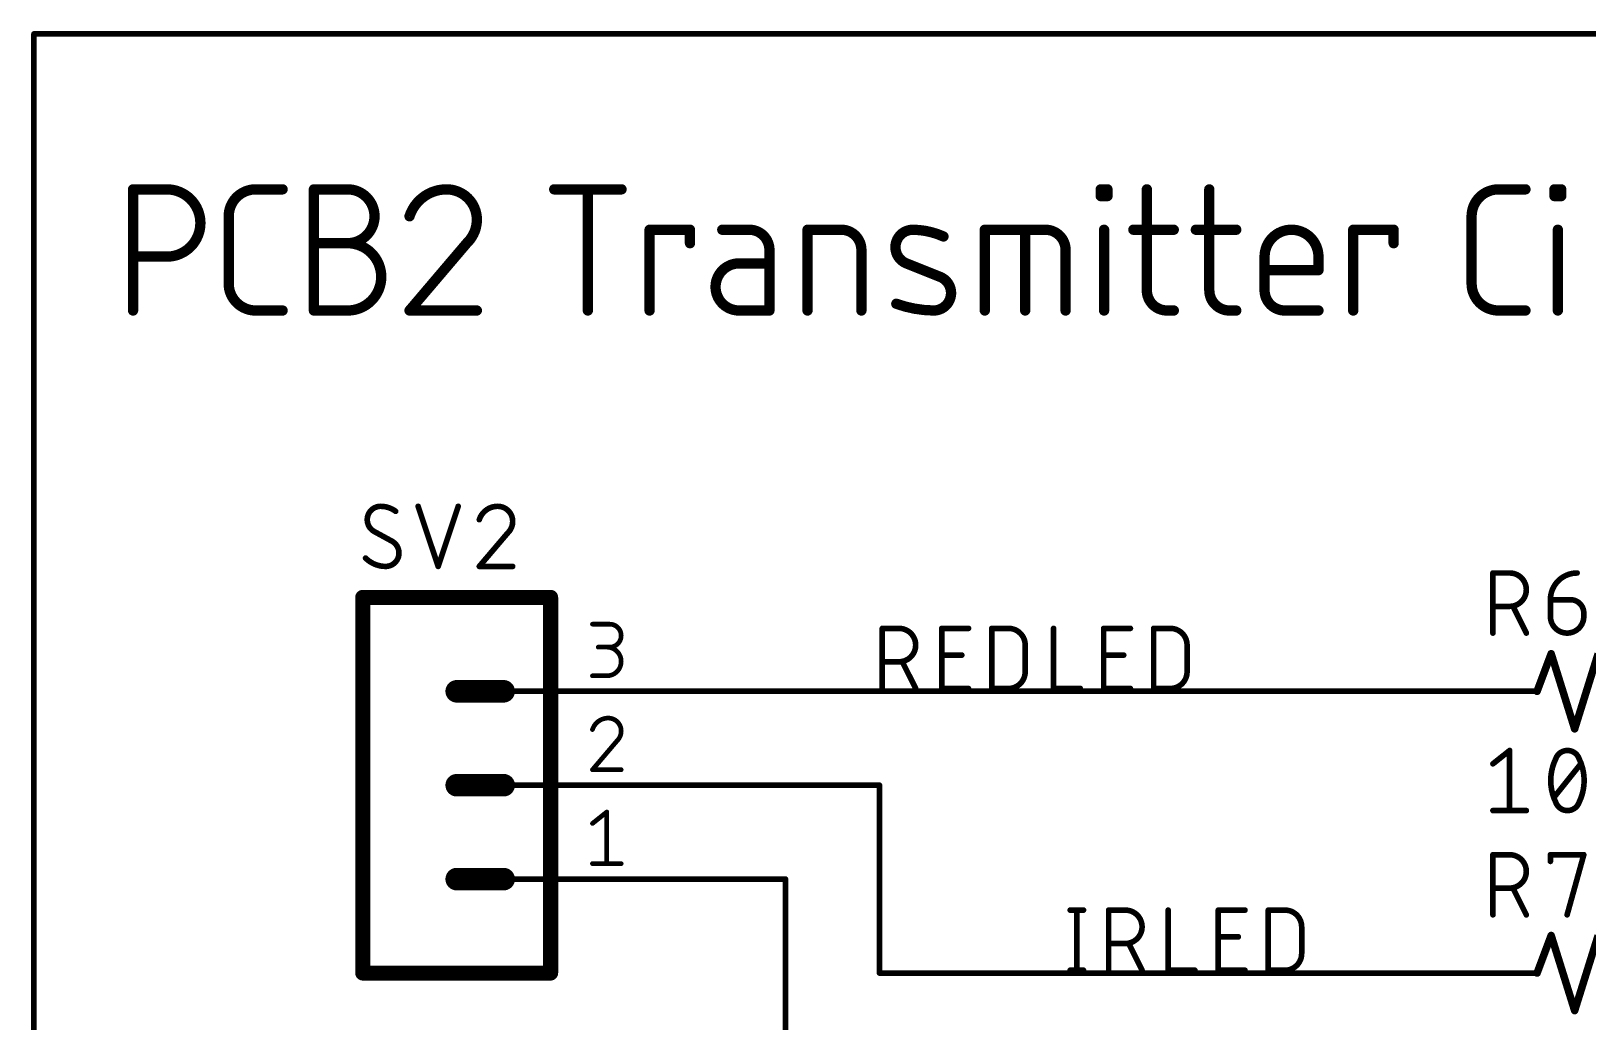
# Model space of a CAD drawing. Extents: x 0 to 150, y 0 to 89.
# Drawn here: x -0.08 to 42.01, y 62.18 to 88.98 of the extents above; entities that cross this region are included whole.
import ezdxf

# ---------------------------------------------------------------- set-up
doc = ezdxf.new("R2010")
doc.units = 0
for name, color, linetype in [('91', 122, 'CONTINUOUS'), ('94', 12, 'CONTINUOUS'), ('95', 251, 'CONTINUOUS'), ('96', 251, 'CONTINUOUS'), ('97', 251, 'CONTINUOUS')]:
    doc.layers.add(name, color=color, linetype=linetype)

msp = doc.modelspace()

# ---------------------------------------------------------------- linework, layer by layer
at = {"layer": '91', "const_width": 0.1524}
for points in [[(38.1, 71.12), (17.78, 71.12)], [(17.78, 68.58), (22.86, 68.58)], [(22.86, 68.58), (22.86, 63.5)], [(17.78, 66.04), (20.32, 66.04)], [(20.32, 66.04), (20.32, 58.42)], [(38.1, 63.5), (22.86, 63.5)]]:
    msp.add_lwpolyline(points, dxfattribs=at)
at = {"layer": '91', "const_width": 0.0762}
for points in [[(17.78, 71.1581, 1), (17.78, 71.0819)], [(38.1, 71.0819, 1), (38.1, 71.1581)], [(17.78, 68.6181, 1), (17.78, 68.5419)], [(22.8981, 68.58, 1), (22.8219, 68.58)], [(22.86, 68.5419, 1), (22.86, 68.6181)], [(17.78, 66.0781, 1), (17.78, 66.0019)], [(20.3581, 66.04, 1), (20.2819, 66.04)], [(20.32, 66.0019, 1), (20.32, 66.0781)], [(22.86, 63.5381, 1), (22.86, 63.4619)], [(38.1, 63.4619, 1), (38.1, 63.5381)], [(22.8219, 63.5, 1), (22.8981, 63.5)]]:
    msp.add_lwpolyline(points, format="xyb", dxfattribs=at)
at = {"layer": '94'}
for points, const_width in [([(8.89, 73.66), (8.89, 63.5)], 0.4064), ([(8.89, 73.66), (13.97, 73.66)], 0.4064), ([(13.97, 63.5), (13.97, 73.66)], 0.4064), ([(40.64, 71.12), (41.021, 72.136)], 0.2032), ([(41.021, 72.136), (41.656, 70.104)], 0.2032), ([(41.656, 70.104), (42.291, 72.136)], 0.2032), ([(11.43, 71.12), (12.7, 71.12)], 0.6096), ([(17.78, 71.12), (12.7, 71.12)], 0.1524), ([(38.1, 71.12), (40.64, 71.12)], 0.1524), ([(11.43, 68.58), (12.7, 68.58)], 0.6096), ([(17.78, 68.58), (12.7, 68.58)], 0.1524), ([(11.43, 66.04), (12.7, 66.04)], 0.6096), ([(17.78, 66.04), (12.7, 66.04)], 0.1524), ([(40.64, 63.5), (41.021, 64.516)], 0.2032), ([(41.021, 64.516), (41.656, 62.484)], 0.2032), ([(41.656, 62.484), (42.291, 64.516)], 0.2032), ([(13.97, 63.5), (8.89, 63.5)], 0.4064), ([(38.1, 63.5), (40.64, 63.5)], 0.1524)]:
    msp.add_lwpolyline(points, dxfattribs=dict(at, const_width=const_width))
for points, const_width in [([(8.9916, 73.66, 1), (8.7884, 73.66)], 0.2032), ([(8.89, 73.7616, 1), (8.89, 73.5584)], 0.2032), ([(14.0716, 73.66, 1), (13.8684, 73.66)], 0.2032), ([(13.97, 73.5584, 1), (13.97, 73.7616)], 0.2032), ([(41.0695, 72.1512, 1), (40.9725, 72.1208)], 0.1016), ([(41.0686, 72.1182, 1), (40.9734, 72.1538)], 0.1016), ([(11.43, 71.2724, 1), (11.43, 70.9676)], 0.3048), ([(12.7, 70.9676, 1), (12.7, 71.2724)], 0.3048), ([(12.7, 71.1581, 1), (12.7, 71.0819)], 0.0762), ([(17.78, 71.0819, 1), (17.78, 71.1581)], 0.0762), ([(38.1, 71.1581, 1), (38.1, 71.0819)], 0.0762), ([(40.5924, 71.1378, 1), (40.6876, 71.1022)], 0.1016), ([(40.64, 71.0819, 1), (40.64, 71.1581)], 0.0762), ([(41.6075, 70.1192, 1), (41.7045, 70.0888)], 0.1016), ([(41.6075, 70.0888, 1), (41.7045, 70.1192)], 0.1016), ([(11.43, 68.7324, 1), (11.43, 68.4276)], 0.3048), ([(12.7, 68.4276, 1), (12.7, 68.7324)], 0.3048), ([(12.7, 68.6181, 1), (12.7, 68.5419)], 0.0762), ([(17.78, 68.5419, 1), (17.78, 68.6181)], 0.0762), ([(11.43, 66.1924, 1), (11.43, 65.8876)], 0.3048), ([(12.7, 65.8876, 1), (12.7, 66.1924)], 0.3048), ([(12.7, 66.0781, 1), (12.7, 66.0019)], 0.0762), ([(17.78, 66.0019, 1), (17.78, 66.0781)], 0.0762), ([(41.0695, 64.5312, 1), (40.9725, 64.5008)], 0.1016), ([(41.0686, 64.4982, 1), (40.9734, 64.5338)], 0.1016), ([(8.89, 63.6016, 1), (8.89, 63.3984)], 0.2032), ([(8.7884, 63.5, 1), (8.9916, 63.5)], 0.2032), ([(13.8684, 63.5, 1), (14.0716, 63.5)], 0.2032), ([(13.97, 63.3984, 1), (13.97, 63.6016)], 0.2032), ([(38.1, 63.5381, 1), (38.1, 63.4619)], 0.0762), ([(40.5924, 63.5178, 1), (40.6876, 63.4822)], 0.1016), ([(40.64, 63.4619, 1), (40.64, 63.5381)], 0.0762), ([(41.6075, 62.4992, 1), (41.7045, 62.4688)], 0.1016), ([(41.6075, 62.4688, 1), (41.7045, 62.4992)], 0.1016)]:
    msp.add_lwpolyline(points, format="xyb", dxfattribs=dict(at, const_width=const_width))
at = {"layer": '95'}
for points, const_width in [([(9.3726, 76.1238, 0.4142), (9.0114, 75.7626)], 0.1524), ([(9.779, 75.9883, 0.1623), (9.3726, 76.1238)], 0.1524), ([(9.3726, 76.1619, 1), (9.3726, 76.0857)], 0.0762), ([(9.3726, 76.0857, 1), (9.3726, 76.1619)], 0.0762), ([(10.4231, 76.1358, 1), (10.3508, 76.1118)], 0.0762), ([(11.5068, 76.1118, 1), (11.4345, 76.1358)], 0.0762), ([(12.5371, 76.1238, 0.3252), (12.0403, 75.7626)], 0.1524), ([(12.9435, 75.7174, 0.4142), (12.5371, 76.1238)], 0.1524), ([(12.5371, 76.1619, 1), (12.5371, 76.0857)], 0.0762), ([(12.5371, 76.0857, 1), (12.5371, 76.1619)], 0.0762), ([(9.0114, 75.7626, 0.2656), (9.192, 75.4465)], 0.1524), ([(9.0495, 75.7626, 1), (8.9733, 75.7626)], 0.0762), ([(8.9733, 75.7626, 1), (9.0495, 75.7626)], 0.0762), ([(9.7561, 75.9579, 1), (9.8019, 76.0188)], 0.0762), ([(12.0041, 75.7743, 1), (12.0766, 75.7508)], 0.0762), ([(12.808, 75.4013, 0.2053), (12.9435, 75.7174)], 0.1524), ([(12.9816, 75.7174, 1), (12.9054, 75.7174)], 0.0762), ([(9.2102, 75.4799, 1), (9.1737, 75.413)], 0.0762), ([(9.1726, 75.4136, 1), (9.2113, 75.4793)], 0.0762), ([(12.7817, 75.4289, 1), (12.8343, 75.3737)], 0.0762), ([(12.837, 75.3766, 1), (12.779, 75.426)], 0.0762), ([(12.9054, 75.7174, 1), (12.9816, 75.7174)], 0.0762), ([(9.5081, 74.4982, 0.4142), (9.8693, 74.8594)], 0.1524), ([(9.708, 75.2084, 1), (9.6693, 75.1427)], 0.0762), ([(9.8693, 74.8594, 0.2656), (9.6887, 75.1755)], 0.1524), ([(9.6704, 75.1421, 1), (9.7069, 75.209)], 0.0762), ([(9.9074, 74.8594, 1), (9.8312, 74.8594)], 0.0762), ([(8.9662, 74.724, 0.2), (9.5081, 74.4982)], 0.1524), ([(8.9933, 74.7508, 1), (8.9391, 74.6971)], 0.0762), ([(9.5081, 74.5363, 1), (9.5081, 74.4601)], 0.0762), ([(9.5081, 74.4601, 1), (9.5081, 74.5363)], 0.0762), ([(9.8312, 74.8594, 1), (9.9074, 74.8594)], 0.0762), ([(10.8926, 74.5102, 1), (10.9649, 74.4862)], 0.0762), ([(10.8926, 74.4862, 1), (10.9649, 74.5102)], 0.0762), ([(12.0403, 74.5363, 1), (12.0403, 74.4601)], 0.0762), ([(12.0113, 74.5229, 1), (12.0694, 74.4735)], 0.0762), ([(12.9435, 74.4601, 1), (12.9435, 74.5363)], 0.0762), ([(39.4843, 74.3204, 1), (39.4081, 74.3204)], 0.0762), ([(39.4462, 74.3585, 1), (39.4462, 74.2823)], 0.0762), ([(39.8978, 73.4173, 1), (39.8978, 74.3204)], 0.1524), ([(39.8978, 74.3585, 1), (39.8978, 74.2823)], 0.0762), ([(39.8978, 74.2823, 1), (39.8978, 74.3585)], 0.0762), ([(41.7227, 74.3204, 0.4142), (41.0002, 73.5979)], 0.1524), ([(41.7227, 74.2823, 1), (41.7227, 74.3585)], 0.0762), ([(41.0002, 73.636, 1), (41.0002, 73.5598)], 0.0762), ([(41.0383, 73.5979, 1), (40.9621, 73.5979)], 0.0762), ([(41.9033, 73.2367, 0.4142), (41.542, 73.5979)], 0.1524), ([(41.542, 73.636, 1), (41.542, 73.5598)], 0.0762), ([(41.542, 73.5598, 1), (41.542, 73.636)], 0.0762), ([(39.4462, 73.4554, 1), (39.4462, 73.3792)], 0.0762), ([(39.8978, 73.4554, 1), (39.8978, 73.3792)], 0.0762), ([(39.8978, 73.3792, 1), (39.8978, 73.4554)], 0.0762), ([(40.0221, 73.4343, 1), (39.954, 73.4002)], 0.0762), ([(40.9621, 73.5979, 1), (41.0383, 73.5979)], 0.0762), ([(41.9414, 73.2367, 1), (41.8652, 73.2367)], 0.0762), ([(41.8652, 73.2367, 1), (41.9414, 73.2367)], 0.0762), ([(15.1003, 72.9679, 1), (15.1003, 72.9044)], 0.0635), ([(15.566, 72.9679, 1), (15.566, 72.9044)], 0.0635), ([(15.566, 72.3152, 1), (15.566, 72.9361)], 0.127), ([(15.566, 72.9044, 1), (15.566, 72.9679)], 0.0635), ([(22.9743, 72.8218, 1), (22.8981, 72.8218)], 0.0762), ([(22.9362, 72.8599, 1), (22.9362, 72.7837)], 0.0762), ([(23.3878, 71.9187, 1), (23.3878, 72.8218)], 0.1524), ([(23.3878, 72.8599, 1), (23.3878, 72.7837)], 0.0762), ([(23.3878, 72.7837, 1), (23.3878, 72.8599)], 0.0762), ([(24.5834, 72.8218, 1), (24.5072, 72.8218)], 0.0762), ([(24.5453, 72.8599, 1), (24.5453, 72.7837)], 0.0762), ([(25.2677, 72.7837, 1), (25.2677, 72.8599)], 0.0762), ([(25.9351, 72.8218, 1), (25.8589, 72.8218)], 0.0762), ([(25.897, 72.8599, 1), (25.897, 72.7837)], 0.0762), ([(26.8001, 72.3702, 0.4142), (26.3485, 72.8218)], 0.1524), ([(26.3485, 72.8599, 1), (26.3485, 72.7837)], 0.0762), ([(26.3485, 72.7837, 1), (26.3485, 72.8599)], 0.0762), ([(27.6054, 72.8218, 1), (27.5292, 72.8218)], 0.0762), ([(28.9601, 72.8218, 1), (28.8839, 72.8218)], 0.0762), ([(28.922, 72.8599, 1), (28.922, 72.7837)], 0.0762), ([(29.6445, 72.7837, 1), (29.6445, 72.8599)], 0.0762), ([(30.3118, 72.8218, 1), (30.2356, 72.8218)], 0.0762), ([(30.2737, 72.8599, 1), (30.2737, 72.7837)], 0.0762), ([(31.1768, 72.3702, 0.4142), (30.7253, 72.8218)], 0.1524), ([(30.7253, 72.8599, 1), (30.7253, 72.7837)], 0.0762), ([(30.7253, 72.7837, 1), (30.7253, 72.8599)], 0.0762), ([(41.0002, 73.1464, 1), (41.9033, 73.1464)], 0.1524), ([(41.0383, 73.1464, 1), (40.9621, 73.1464)], 0.0762), ([(40.9621, 73.1464, 1), (41.0383, 73.1464)], 0.0762), ([(41.9414, 73.1464, 1), (41.8652, 73.1464)], 0.0762), ([(41.8652, 73.1464, 1), (41.9414, 73.1464)], 0.0762), ([(26.8382, 72.3702, 1), (26.762, 72.3702)], 0.0762), ([(26.762, 72.3702, 1), (26.8382, 72.3702)], 0.0762), ([(31.2149, 72.3702, 1), (31.1387, 72.3702)], 0.0762), ([(31.1387, 72.3702, 1), (31.2149, 72.3702)], 0.0762), ([(39.4081, 72.6948, 1), (39.4843, 72.6948)], 0.0762), ([(40.3152, 72.6778, 1), (40.3834, 72.7118)], 0.0762), ([(15.2555, 72.347, 1), (15.2555, 72.2835)], 0.0635), ([(15.4884, 71.5391, 1), (15.4884, 72.3152)], 0.127), ([(15.4884, 72.347, 1), (15.4884, 72.2835)], 0.0635), ([(15.566, 72.347, 1), (15.566, 72.2835)], 0.0635), ([(15.566, 72.2835, 1), (15.566, 72.347)], 0.0635), ([(22.9362, 71.9568, 1), (22.9362, 71.8806)], 0.0762), ([(23.3878, 71.9568, 1), (23.3878, 71.8806)], 0.0762), ([(23.3878, 71.8806, 1), (23.3878, 71.9568)], 0.0762), ([(23.5121, 71.9357, 1), (23.444, 71.9016)], 0.0762), ([(24.5453, 72.1374, 1), (24.5453, 72.0612)], 0.0762), ([(25.0871, 72.0612, 1), (25.0871, 72.1374)], 0.0762), ([(28.922, 72.1374, 1), (28.922, 72.0612)], 0.0762), ([(29.4639, 72.0612, 1), (29.4639, 72.1374)], 0.0762), ([(15.1003, 71.5709, 1), (15.1003, 71.5074)], 0.0635), ([(15.4884, 71.5709, 1), (15.4884, 71.5074)], 0.0635), ([(15.4884, 71.5074, 1), (15.4884, 71.5709)], 0.0635), ([(26.3485, 71.1962, 0.4142), (26.8001, 71.6478)], 0.1524), ([(26.8382, 71.6478, 1), (26.762, 71.6478)], 0.0762), ([(26.762, 71.6478, 1), (26.8382, 71.6478)], 0.0762), ([(30.7253, 71.1962, 0.4142), (31.1768, 71.6478)], 0.1524), ([(31.2149, 71.6478, 1), (31.1387, 71.6478)], 0.0762), ([(31.1387, 71.6478, 1), (31.2149, 71.6478)], 0.0762), ([(22.8981, 71.1962, 1), (22.9743, 71.1962)], 0.0762), ([(23.8052, 71.1792, 1), (23.8734, 71.2132)], 0.0762), ([(24.5453, 71.2343, 1), (24.5453, 71.1581)], 0.0762), ([(24.5072, 71.1962, 1), (24.5834, 71.1962)], 0.0762), ([(25.2677, 71.1581, 1), (25.2677, 71.2343)], 0.0762), ([(25.897, 71.2343, 1), (25.897, 71.1581)], 0.0762), ([(25.8589, 71.1962, 1), (25.9351, 71.1962)], 0.0762), ([(26.3485, 71.2343, 1), (26.3485, 71.1581)], 0.0762), ([(26.3485, 71.1581, 1), (26.3485, 71.2343)], 0.0762), ([(27.5673, 71.2343, 1), (27.5673, 71.1581)], 0.0762), ([(27.5292, 71.1962, 1), (27.6054, 71.1962)], 0.0762), ([(28.2898, 71.1581, 1), (28.2898, 71.2343)], 0.0762), ([(28.922, 71.2343, 1), (28.922, 71.1581)], 0.0762), ([(28.8839, 71.1962, 1), (28.9601, 71.1962)], 0.0762), ([(29.6445, 71.1581, 1), (29.6445, 71.2343)], 0.0762), ([(30.2737, 71.2343, 1), (30.2737, 71.1581)], 0.0762), ([(30.2356, 71.1962, 1), (30.3118, 71.1962)], 0.0762), ([(30.7253, 71.2343, 1), (30.7253, 71.1581)], 0.0762), ([(30.7253, 71.1581, 1), (30.7253, 71.2343)], 0.0762), ([(15.5272, 70.3961, 0.3252), (15.1003, 70.0857)], 0.127), ([(15.8764, 70.0469, 0.4142), (15.5272, 70.3961)], 0.127), ([(15.5272, 70.4279, 1), (15.5272, 70.3644)], 0.0635), ([(15.5272, 70.3644, 1), (15.5272, 70.4278)], 0.0635), ([(15.0701, 70.0954, 1), (15.1305, 70.0759)], 0.0635), ([(15.76, 69.7752, 0.2053), (15.8764, 70.0469)], 0.127), ([(15.9082, 70.0468, 1), (15.8447, 70.0469)], 0.0635), ([(15.8447, 70.0469, 1), (15.9082, 70.0469)], 0.0635), ([(15.7381, 69.7982, 1), (15.7819, 69.7522)], 0.0635), ([(15.7842, 69.7546, 1), (15.7358, 69.7958)], 0.0635), ([(15.1003, 69.0309, 1), (15.1003, 68.9673)], 0.0635), ([(15.0761, 69.0197, 1), (15.1245, 68.9785)], 0.0635), ([(15.8764, 68.9673, 1), (15.8764, 69.0309)], 0.0635), ([(15.5201, 67.8561, 1), (15.4566, 67.8561)], 0.0635), ([(15.5082, 67.8313, 1), (15.4685, 67.8809)], 0.0635), ([(15.0805, 67.5704, 1), (15.1201, 67.5209)], 0.0635), ([(15.1003, 66.4909, 1), (15.1003, 66.4274)], 0.0635), ([(15.8764, 66.4274, 1), (15.8764, 66.4909)], 0.0635), ([(39.4843, 66.7004, 1), (39.4081, 66.7004)], 0.0762), ([(39.4462, 66.7385, 1), (39.4462, 66.6623)], 0.0762), ([(39.8978, 65.7973, 1), (39.8978, 66.7004)], 0.1524), ([(39.8978, 66.7385, 1), (39.8978, 66.6623)], 0.0762), ([(39.8978, 66.6623, 1), (39.8978, 66.7385)], 0.0762), ([(41.0383, 66.7004, 1), (40.9621, 66.7004)], 0.0762), ([(41.0002, 66.7385, 1), (41.0002, 66.6623)], 0.0762), ([(40.9621, 66.5198, 1), (41.0383, 66.5198)], 0.0762), ([(41.94, 66.6902, 1), (41.8666, 66.7106)], 0.0762), ([(41.9033, 66.6623, 1), (41.9033, 66.7385)], 0.0762), ([(15.4566, 66.4591, 1), (15.5201, 66.4591)], 0.0635), ([(39.4462, 65.8354, 1), (39.4462, 65.7592)], 0.0762), ([(39.8978, 65.8354, 1), (39.8978, 65.7592)], 0.0762), ([(39.8978, 65.7592, 1), (39.8978, 65.8354)], 0.0762), ([(40.0221, 65.8143, 1), (39.954, 65.7802)], 0.0762), ([(28.0162, 65.2399, 1), (28.0162, 65.1637)], 0.0762), ([(28.2349, 65.2018, 1), (28.1587, 65.2018)], 0.0762), ([(28.3774, 65.1637, 1), (28.3774, 65.2399)], 0.0762), ([(29.0951, 65.2018, 1), (29.0189, 65.2018)], 0.0762), ([(29.057, 65.2399, 1), (29.057, 65.1637)], 0.0762), ([(29.5086, 64.2987, 1), (29.5086, 65.2018)], 0.1524), ([(29.5086, 65.2399, 1), (29.5086, 65.1637)], 0.0762), ([(29.5086, 65.1637, 1), (29.5086, 65.2399)], 0.0762), ([(30.7042, 65.2018, 1), (30.628, 65.2018)], 0.0762), ([(32.0589, 65.2018, 1), (31.9827, 65.2018)], 0.0762), ([(32.0208, 65.2399, 1), (32.0208, 65.1637)], 0.0762), ([(32.7433, 65.1637, 1), (32.7433, 65.2399)], 0.0762), ([(33.4106, 65.2018, 1), (33.3344, 65.2018)], 0.0762), ([(33.3725, 65.2399, 1), (33.3725, 65.1637)], 0.0762), ([(34.2756, 64.7502, 0.4142), (33.8241, 65.2018)], 0.1524), ([(33.8241, 65.2399, 1), (33.8241, 65.1637)], 0.0762), ([(33.8241, 65.1637, 1), (33.8241, 65.2399)], 0.0762), ([(34.3137, 64.7502, 1), (34.2375, 64.7502)], 0.0762), ([(39.4081, 65.0748, 1), (39.4843, 65.0748)], 0.0762), ([(40.3152, 65.0578, 1), (40.3834, 65.0918)], 0.0762), ([(41.415, 65.085, 1), (41.4884, 65.0646)], 0.0762), ([(32.0208, 64.5174, 1), (32.0208, 64.4412)], 0.0762), ([(32.5626, 64.4412, 1), (32.5626, 64.5174)], 0.0762), ([(34.2375, 64.7502, 1), (34.3137, 64.7502)], 0.0762), ([(29.057, 64.3368, 1), (29.057, 64.2606)], 0.0762), ([(29.5086, 64.3368, 1), (29.5086, 64.2606)], 0.0762), ([(29.5086, 64.2606, 1), (29.5086, 64.3368)], 0.0762), ([(29.633, 64.3157, 1), (29.5648, 64.2816)], 0.0762), ([(33.8241, 63.5762, 0.4142), (34.2756, 64.0278)], 0.1524), ([(34.3137, 64.0278, 1), (34.2375, 64.0278)], 0.0762), ([(34.2375, 64.0278, 1), (34.3137, 64.0278)], 0.0762), ([(28.0162, 63.6143, 1), (28.0162, 63.5381)], 0.0762), ([(28.1587, 63.5762, 1), (28.2349, 63.5762)], 0.0762), ([(28.3774, 63.5381, 1), (28.3774, 63.6143)], 0.0762), ([(29.0189, 63.5762, 1), (29.0951, 63.5762)], 0.0762), ([(29.9261, 63.5592, 1), (29.9942, 63.5932)], 0.0762), ([(30.6661, 63.6143, 1), (30.6661, 63.5381)], 0.0762), ([(30.628, 63.5762, 1), (30.7042, 63.5762)], 0.0762), ([(31.3886, 63.5381, 1), (31.3886, 63.6143)], 0.0762), ([(32.0208, 63.6143, 1), (32.0208, 63.5381)], 0.0762), ([(31.9827, 63.5762, 1), (32.0589, 63.5762)], 0.0762), ([(32.7433, 63.5381, 1), (32.7433, 63.6143)], 0.0762), ([(33.3725, 63.6143, 1), (33.3725, 63.5381)], 0.0762), ([(33.3344, 63.5762, 1), (33.4106, 63.5762)], 0.0762), ([(33.8241, 63.6143, 1), (33.8241, 63.5381)], 0.0762), ([(33.8241, 63.5381, 1), (33.8241, 63.6143)], 0.0762)]:
    msp.add_lwpolyline(points, format="xyb", dxfattribs=dict(at, const_width=const_width))
for points, const_width in [([(10.3869, 76.1238), (10.9288, 74.4982)], 0.1524), ([(10.9288, 74.4982), (11.4706, 76.1238)], 0.1524), ([(9.6887, 75.1755), (9.192, 75.4465)], 0.1524), ([(12.808, 75.4013), (12.0403, 74.4982)], 0.1524), ([(12.0403, 74.4982), (12.9435, 74.4982)], 0.1524), ([(39.4462, 72.6948), (39.4462, 74.3204)], 0.1524), ([(39.4462, 74.3204), (39.8978, 74.3204)], 0.1524), ([(41.0002, 73.5979), (41.542, 73.5979)], 0.1524), ([(41.0002, 73.1464), (41.0002, 73.5979)], 0.1524), ([(39.8978, 73.4173), (39.4462, 73.4173)], 0.1524), ([(40.3493, 72.6948), (39.9881, 73.4173)], 0.1524), ([(41.9033, 73.2367), (41.9033, 73.1464)], 0.1524), ([(15.1003, 72.9361), (15.566, 72.9361)], 0.127), ([(22.9362, 71.1962), (22.9362, 72.8218)], 0.1524), ([(22.9362, 72.8218), (23.3878, 72.8218)], 0.1524), ([(24.5453, 71.1962), (24.5453, 72.8218)], 0.1524), ([(24.5453, 72.8218), (25.2677, 72.8218)], 0.1524), ([(25.897, 71.1962), (25.897, 72.8218)], 0.1524), ([(25.897, 72.8218), (26.3485, 72.8218)], 0.1524), ([(27.5673, 72.8218), (27.5673, 71.1962)], 0.1524), ([(28.922, 71.1962), (28.922, 72.8218)], 0.1524), ([(28.922, 72.8218), (29.6445, 72.8218)], 0.1524), ([(30.2737, 71.1962), (30.2737, 72.8218)], 0.1524), ([(30.2737, 72.8218), (30.7253, 72.8218)], 0.1524), ([(26.8001, 72.3702), (26.8001, 71.6478)], 0.1524), ([(31.1768, 72.3702), (31.1768, 71.6478)], 0.1524), ([(15.566, 72.3152), (15.2555, 72.3152)], 0.127), ([(23.3878, 71.9187), (22.9362, 71.9187)], 0.1524), ([(23.8393, 71.1962), (23.4781, 71.9187)], 0.1524), ([(24.5453, 72.0993), (25.0871, 72.0993)], 0.1524), ([(28.922, 72.0993), (29.4639, 72.0993)], 0.1524), ([(15.1003, 71.5391), (15.4884, 71.5391)], 0.127), ([(25.2677, 71.1962), (24.5453, 71.1962)], 0.1524), ([(26.3485, 71.1962), (25.897, 71.1962)], 0.1524), ([(27.5673, 71.1962), (28.2898, 71.1962)], 0.1524), ([(29.6445, 71.1962), (28.922, 71.1962)], 0.1524), ([(30.7253, 71.1962), (30.2737, 71.1962)], 0.1524), ([(15.76, 69.7752), (15.1003, 68.9991)], 0.127), ([(15.1003, 68.9991), (15.8764, 68.9991)], 0.127), ([(15.1003, 67.5457), (15.4884, 67.8561)], 0.127), ([(15.4884, 67.8561), (15.4884, 66.4591)], 0.127), ([(15.1003, 66.4591), (15.8764, 66.4591)], 0.127), ([(39.4462, 65.0748), (39.4462, 66.7004)], 0.1524), ([(39.4462, 66.7004), (39.8978, 66.7004)], 0.1524), ([(41.0002, 66.5198), (41.0002, 66.7004)], 0.1524), ([(41.0002, 66.7004), (41.9033, 66.7004)], 0.1524), ([(41.9033, 66.7004), (41.4517, 65.0748)], 0.1524), ([(39.8978, 65.7973), (39.4462, 65.7973)], 0.1524), ([(40.3493, 65.0748), (39.9881, 65.7973)], 0.1524), ([(28.0162, 65.2018), (28.3774, 65.2018)], 0.1524), ([(28.1968, 65.2018), (28.1968, 63.5762)], 0.1524), ([(29.057, 63.5762), (29.057, 65.2018)], 0.1524), ([(29.057, 65.2018), (29.5086, 65.2018)], 0.1524), ([(30.6661, 65.2018), (30.6661, 63.5762)], 0.1524), ([(32.0208, 63.5762), (32.0208, 65.2018)], 0.1524), ([(32.0208, 65.2018), (32.7433, 65.2018)], 0.1524), ([(33.3725, 63.5762), (33.3725, 65.2018)], 0.1524), ([(33.3725, 65.2018), (33.8241, 65.2018)], 0.1524), ([(34.2756, 64.7502), (34.2756, 64.0278)], 0.1524), ([(32.0208, 64.4793), (32.5626, 64.4793)], 0.1524), ([(29.5086, 64.2987), (29.057, 64.2987)], 0.1524), ([(29.9601, 63.5762), (29.5989, 64.2987)], 0.1524), ([(28.0162, 63.5762), (28.3774, 63.5762)], 0.1524), ([(30.6661, 63.5762), (31.3886, 63.5762)], 0.1524), ([(32.7433, 63.5762), (32.0208, 63.5762)], 0.1524), ([(33.8241, 63.5762), (33.3725, 63.5762)], 0.1524)]:
    msp.add_lwpolyline(points, dxfattribs=dict(at, const_width=const_width))
at = {"layer": '96', "const_width": 0.1524}
for points in [[(39.4462, 69.1586), (39.8978, 69.5198)], [(39.8978, 69.5198), (39.8978, 67.8942)], [(41.0996, 68.2554), (41.8221, 69.1586)], [(39.4462, 67.8942), (40.3493, 67.8942)]]:
    msp.add_lwpolyline(points, dxfattribs=at)
at = {"layer": '96'}
for points, const_width in [([(39.9359, 69.5198, 1), (39.8597, 69.5198)], 0.0762), ([(39.9216, 69.49, 1), (39.874, 69.5496)], 0.0762), ([(41.4609, 69.5198, 0.3205), (41.1448, 69.294)], 0.1524), ([(41.777, 69.294, 0.3205), (41.4609, 69.5198)], 0.1524), ([(41.4609, 69.5579, 1), (41.4609, 69.4817)], 0.0762), ([(41.4609, 69.4817, 1), (41.4609, 69.5579)], 0.0762), ([(39.4224, 69.1883, 1), (39.47, 69.1288)], 0.0762), ([(41.1448, 69.294, 0.1139), (41.0093, 68.707)], 0.1524), ([(41.1087, 69.3064, 1), (41.1808, 69.2817)], 0.0762), ([(41.179, 69.2773, 1), (41.1105, 69.3107)], 0.0762), ([(41.8112, 69.3107, 1), (41.7427, 69.2773)], 0.0762), ([(41.9124, 68.707, 0.1139), (41.777, 69.294)], 0.1524), ([(41.7409, 69.2817, 1), (41.813, 69.3064)], 0.0762), ([(41.8519, 69.1348, 1), (41.7924, 69.1824)], 0.0762), ([(41.0093, 68.707, 0.1139), (41.1448, 68.12)], 0.1524), ([(41.0474, 68.707, 1), (40.9712, 68.707)], 0.0762), ([(40.9712, 68.707, 1), (41.0474, 68.707)], 0.0762), ([(41.777, 68.12, 0.1139), (41.9124, 68.707)], 0.1524), ([(41.9505, 68.707, 1), (41.8743, 68.707)], 0.0762), ([(41.8743, 68.707, 1), (41.9505, 68.707)], 0.0762), ([(41.0699, 68.2792, 1), (41.1294, 68.2316)], 0.0762), ([(41.1808, 68.1323, 1), (41.1087, 68.1076)], 0.0762), ([(41.1448, 68.12, 0.3205), (41.4609, 67.8942)], 0.1524), ([(41.4609, 67.8942, 0.3205), (41.777, 68.12)], 0.1524), ([(41.813, 68.1076, 1), (41.7409, 68.1323)], 0.0762), ([(39.4462, 67.9323, 1), (39.4462, 67.8561)], 0.0762), ([(39.8597, 67.8942, 1), (39.9359, 67.8942)], 0.0762), ([(40.3493, 67.8561, 1), (40.3493, 67.9323)], 0.0762), ([(41.1105, 68.1033, 1), (41.179, 68.1367)], 0.0762), ([(41.4609, 67.9323, 1), (41.4609, 67.8561)], 0.0762), ([(41.4609, 67.8561, 1), (41.4609, 67.9323)], 0.0762), ([(41.7427, 68.1367, 1), (41.8112, 68.1033)], 0.0762)]:
    msp.add_lwpolyline(points, format="xyb", dxfattribs=dict(at, const_width=const_width))
at = {"layer": '97'}
for points, const_width in [([(0, 53.34), (0, 88.9)], 0.1524), ([(0, 88.9), (73.66, 88.9)], 0.1524), ([(2.6797, 81.4197), (2.6797, 84.6963)], 0.2794), ([(2.6797, 84.6963), (3.5899, 84.6963)], 0.2794), ([(5.9938, 84.6963), (6.722, 84.6963)], 0.2794), ([(7.5692, 81.4197), (7.5692, 84.6963)], 0.2794), ([(7.5692, 84.6963), (8.4794, 84.6963)], 0.2794), ([(14.066, 84.6963), (15.8863, 84.6963)], 0.2794), ([(14.9761, 81.4197), (14.9761, 84.6963)], 0.2794), ([(28.8424, 84.5143), (28.8424, 84.6963)], 0.2794), ([(28.8424, 84.6963), (29.0244, 84.6963)], 0.2794), ([(29.0244, 84.5143), (28.8424, 84.5143)], 0.2794), ([(29.0244, 84.6963), (29.0244, 84.5143)], 0.2794), ([(30.0891, 84.6963), (30.0891, 81.9658)], 0.2794), ([(31.7782, 84.6963), (31.7782, 81.9658)], 0.2794), ([(39.598, 84.6963), (40.3261, 84.6963)], 0.2794), ([(41.1106, 84.5143), (41.1106, 84.6963)], 0.2794), ([(41.1106, 84.6963), (41.2926, 84.6963)], 0.2794), ([(41.2926, 84.5143), (41.1106, 84.5143)], 0.2794), ([(41.2926, 84.6963), (41.2926, 84.5143)], 0.2794), ([(5.2657, 82.1478), (5.2657, 83.9682)], 0.2794), ([(38.8699, 82.1478), (38.8699, 83.9682)], 0.2794), ([(7.5692, 83.24), (8.4794, 83.24)], 0.2794), ([(11.7016, 83.24), (10.1543, 81.4197)], 0.2794), ([(16.6449, 81.4197), (16.6449, 83.6041)], 0.2794), ([(16.6449, 83.6041), (17.7371, 83.6041)], 0.2794), ([(17.7371, 83.6041), (17.7371, 83.24)], 0.2794), ([(19.3389, 83.6041), (18.6107, 83.6041)], 0.2794), ([(20.9155, 81.4197), (20.9155, 83.6041)], 0.2794), ([(20.9155, 83.6041), (21.8256, 83.6041)], 0.2794), ([(25.7076, 81.4197), (25.7076, 83.6041)], 0.2794), ([(25.7076, 83.6041), (27.3459, 83.6041)], 0.2794), ([(26.7998, 81.4197), (26.7998, 83.6041)], 0.2794), ([(28.9334, 81.4197), (28.9334, 83.6041)], 0.2794), ([(29.725, 83.6041), (30.8172, 83.6041)], 0.2794), ([(31.4141, 83.6041), (32.5063, 83.6041)], 0.2794), ([(35.6695, 81.4197), (35.6695, 83.6041)], 0.2794), ([(35.6695, 83.6041), (36.7617, 83.6041)], 0.2794), ([(36.7617, 83.6041), (36.7617, 83.24)], 0.2794), ([(41.2016, 81.4197), (41.2016, 83.6041)], 0.2794), ([(3.5899, 82.876), (2.6797, 82.876)], 0.2794), ([(19.885, 81.4197), (19.885, 83.058)], 0.2794), ([(22.3717, 83.058), (22.3717, 81.4197)], 0.2794), ([(27.892, 83.058), (27.892, 81.4197)], 0.2794), ([(33.2726, 81.9658), (33.2726, 82.876)], 0.2794), ([(34.7288, 82.876), (34.7288, 82.5119)], 0.2794), ([(19.885, 82.6939), (19.0658, 82.6939)], 0.2794), ([(24.499, 82.3299), (23.5888, 82.6939)], 0.2794), ([(34.7288, 82.5119), (33.2726, 82.5119)], 0.2794), ([(6.722, 81.4197), (5.9938, 81.4197)], 0.2794), ([(8.4794, 81.4197), (7.5692, 81.4197)], 0.2794), ([(10.1543, 81.4197), (11.9747, 81.4197)], 0.2794), ([(19.0658, 81.4197), (19.885, 81.4197)], 0.2794), ([(30.6352, 81.4197), (30.8172, 81.4197)], 0.2794), ([(32.3243, 81.4197), (32.5063, 81.4197)], 0.2794), ([(34.7288, 81.4197), (33.8187, 81.4197)], 0.2794), ([(40.3261, 81.4197), (39.598, 81.4197)], 0.2794)]:
    msp.add_lwpolyline(points, dxfattribs=dict(at, const_width=const_width))
for points, const_width in [([(0.0381, 88.9, 1), (-0.0381, 88.9)], 0.0762), ([(0, 88.9381, 1), (0, 88.8619)], 0.0762), ([(2.7496, 84.6963, 1), (2.6098, 84.6963)], 0.1397), ([(2.6797, 84.7662, 1), (2.6797, 84.6265)], 0.1397), ([(3.5899, 84.7662, 1), (3.5899, 84.6265)], 0.1397), ([(3.5899, 82.876, 1), (3.5899, 84.6963)], 0.2794), ([(3.5899, 84.6265, 1), (3.5899, 84.7662)], 0.1397), ([(5.9938, 84.6963, 0.4142), (5.2657, 83.9682)], 0.2794), ([(5.9938, 84.7662, 1), (5.9938, 84.6265)], 0.1397), ([(5.9938, 84.6265, 1), (5.9938, 84.7661)], 0.1397), ([(6.722, 84.6265, 1), (6.722, 84.7662)], 0.1397), ([(7.5692, 84.7662, 1), (7.5692, 84.6265)], 0.1397), ([(7.639, 84.6963, 1), (7.4993, 84.6963)], 0.1397), ([(8.4794, 84.7662, 1), (8.4794, 84.6265)], 0.1397), ([(8.4794, 83.24, 1), (8.4794, 84.6963)], 0.2794), ([(8.4794, 84.6265, 1), (8.4794, 84.7662)], 0.1397), ([(11.1555, 84.6963, 0.3252), (10.1543, 83.9682)], 0.2794), ([(11.1555, 84.7662, 1), (11.1555, 84.6265)], 0.1397), ([(11.9747, 83.8772, 0.4142), (11.1555, 84.6963)], 0.2794), ([(11.1555, 84.6265, 1), (11.1555, 84.7661)], 0.1397), ([(14.066, 84.7662, 1), (14.066, 84.6265)], 0.1397), ([(15.046, 84.6963, 1), (14.9063, 84.6963)], 0.1397), ([(15.8863, 84.6265, 1), (15.8863, 84.7662)], 0.1397), ([(28.8424, 84.7662, 1), (28.8424, 84.6265)], 0.1397), ([(28.9122, 84.6963, 1), (28.7725, 84.6963)], 0.1397), ([(28.8424, 84.5841, 1), (28.8424, 84.4444)], 0.1397), ([(29.0943, 84.6963, 1), (28.9546, 84.6963)], 0.1397), ([(29.0244, 84.6265, 1), (29.0244, 84.7662)], 0.1397), ([(29.0244, 84.4444, 1), (29.0244, 84.5841)], 0.1397), ([(30.159, 84.6963, 1), (30.0193, 84.6963)], 0.1397), ([(31.8481, 84.6963, 1), (31.7084, 84.6963)], 0.1397), ([(39.598, 84.6963, 0.4142), (38.8699, 83.9682)], 0.2794), ([(39.598, 84.7662, 1), (39.598, 84.6265)], 0.1397), ([(39.598, 84.6265, 1), (39.598, 84.7661)], 0.1397), ([(40.3261, 84.6265, 1), (40.3261, 84.7662)], 0.1397), ([(41.1804, 84.6963, 1), (41.0407, 84.6963)], 0.1397), ([(41.1106, 84.7662, 1), (41.1106, 84.6265)], 0.1397), ([(41.1106, 84.5841, 1), (41.1106, 84.4444)], 0.1397), ([(41.3625, 84.6963, 1), (41.2228, 84.6963)], 0.1397), ([(41.2926, 84.6265, 1), (41.2926, 84.7662)], 0.1397), ([(41.2926, 84.4444, 1), (41.2926, 84.5841)], 0.1397), ([(28.7725, 84.5143, 1), (28.9122, 84.5143)], 0.1397), ([(28.9546, 84.5143, 1), (29.0943, 84.5143)], 0.1397), ([(41.0407, 84.5143, 1), (41.1804, 84.5143)], 0.1397), ([(41.2228, 84.5143, 1), (41.3625, 84.5143)], 0.1397), ([(5.3355, 83.9682, 1), (5.1958, 83.9682)], 0.1397), ([(5.1958, 83.9682, 1), (5.3355, 83.9682)], 0.1397), ([(10.0879, 83.9897, 1), (10.2208, 83.9466)], 0.1397), ([(11.7016, 83.24, 0.2053), (11.9747, 83.8772)], 0.2794), ([(12.0445, 83.8772, 1), (11.9048, 83.8771)], 0.1397), ([(11.9048, 83.8772, 1), (12.0445, 83.8772)], 0.1397), ([(38.9397, 83.9682, 1), (38.8, 83.9682)], 0.1397), ([(38.8, 83.9682, 1), (38.9397, 83.9682)], 0.1397), ([(7.5692, 83.3099, 1), (7.5692, 83.1702)], 0.1397), ([(8.4794, 83.3099, 1), (8.4794, 83.1702)], 0.1397), ([(8.4794, 83.3099, 1), (8.4794, 83.1702)], 0.1397), ([(8.4794, 81.4197, 1), (8.4794, 83.24)], 0.2794), ([(8.4794, 83.1702, 1), (8.4794, 83.3099)], 0.1397), ([(11.6535, 83.2906, 1), (11.7498, 83.1895)], 0.1397), ([(11.7548, 83.1948, 1), (11.6484, 83.2853)], 0.1397), ([(16.7147, 83.6041, 1), (16.575, 83.6041)], 0.1397), ([(16.6449, 83.674, 1), (16.6449, 83.5343)], 0.1397), ([(17.8069, 83.6041, 1), (17.6672, 83.6041)], 0.1397), ([(17.7371, 83.5343, 1), (17.7371, 83.674)], 0.1397), ([(18.6107, 83.674, 1), (18.6107, 83.5343)], 0.1397), ([(19.3389, 83.674, 1), (19.3389, 83.5343)], 0.1397), ([(19.885, 83.058, 0.4142), (19.3389, 83.6041)], 0.2794), ([(19.3389, 83.5343, 1), (19.3389, 83.674)], 0.1397), ([(20.9155, 83.674, 1), (20.9155, 83.5343)], 0.1397), ([(20.9853, 83.6041, 1), (20.8456, 83.6041)], 0.1397), ([(21.8256, 83.674, 1), (21.8256, 83.5343)], 0.1397), ([(22.3717, 83.058, 0.4142), (21.8256, 83.6041)], 0.2794), ([(21.8256, 83.5343, 1), (21.8256, 83.674)], 0.1397), ([(23.7709, 83.6041, 0.8318), (23.5888, 82.6939)], 0.2794), ([(24.59, 83.4221, 0.1025), (23.7709, 83.6041)], 0.2794), ([(23.7719, 83.6739, 1), (23.7699, 83.5343)], 0.1397), ([(23.7699, 83.5343, 1), (23.7719, 83.6739)], 0.1397), ([(24.5613, 83.3584, 1), (24.6187, 83.4858)], 0.1397), ([(25.7076, 83.674, 1), (25.7076, 83.5343)], 0.1397), ([(25.7775, 83.6041, 1), (25.6378, 83.6041)], 0.1397), ([(26.8697, 83.6041, 1), (26.73, 83.6041)], 0.1397), ([(27.3459, 83.674, 1), (27.3459, 83.5343)], 0.1397), ([(27.892, 83.058, 0.4142), (27.3459, 83.6041)], 0.2794), ([(27.3459, 83.5343, 1), (27.3459, 83.674)], 0.1397), ([(29.0033, 83.6041, 1), (28.8636, 83.6041)], 0.1397), ([(29.725, 83.674, 1), (29.725, 83.5343)], 0.1397), ([(30.8172, 83.5343, 1), (30.8172, 83.674)], 0.1397), ([(31.4141, 83.674, 1), (31.4141, 83.5343)], 0.1397), ([(32.5063, 83.5343, 1), (32.5063, 83.674)], 0.1397), ([(34.7288, 82.876, 1), (33.2726, 82.876)], 0.2794), ([(35.7393, 83.6041, 1), (35.5996, 83.6041)], 0.1397), ([(35.6695, 83.674, 1), (35.6695, 83.5343)], 0.1397), ([(36.8315, 83.6041, 1), (36.6918, 83.6041)], 0.1397), ([(36.7617, 83.5343, 1), (36.7617, 83.674)], 0.1397), ([(41.2714, 83.6041, 1), (41.1317, 83.6041)], 0.1397), ([(2.6797, 82.9458, 1), (2.6797, 82.8061)], 0.1397), ([(3.5899, 82.9458, 1), (3.5899, 82.8061)], 0.1397), ([(3.5899, 82.8061, 1), (3.5899, 82.9458)], 0.1397), ([(17.6672, 83.24, 1), (17.8069, 83.24)], 0.1397), ([(19.9548, 83.058, 1), (19.8151, 83.058)], 0.1397), ([(19.8151, 83.058, 1), (19.9548, 83.058)], 0.1397), ([(22.4416, 83.058, 1), (22.3019, 83.058)], 0.1397), ([(22.3019, 83.058, 1), (22.4416, 83.058)], 0.1397), ([(27.9619, 83.058, 1), (27.8222, 83.058)], 0.1397), ([(27.8222, 83.058, 1), (27.9619, 83.058)], 0.1397), ([(33.3424, 82.876, 1), (33.2027, 82.876)], 0.1397), ([(33.2027, 82.876, 1), (33.3424, 82.876)], 0.1397), ([(34.7987, 82.876, 1), (34.659, 82.876)], 0.1397), ([(34.659, 82.876, 1), (34.7987, 82.876)], 0.1397), ([(36.6918, 83.24, 1), (36.8315, 83.24)], 0.1397), ([(19.0658, 82.6939, 1), (19.0658, 81.4197)], 0.2794), ([(19.0658, 82.7638, 1), (19.0658, 82.6241)], 0.1397), ([(19.0658, 82.6241, 1), (19.0658, 82.7638)], 0.1397), ([(19.885, 82.6241, 1), (19.885, 82.7638)], 0.1397), ([(23.6148, 82.7588, 1), (23.5629, 82.6291)], 0.1397), ([(23.5629, 82.6291, 1), (23.6148, 82.7588)], 0.1397), ([(33.2726, 82.5817, 1), (33.2726, 82.442)], 0.1397), ([(34.659, 82.5119, 1), (34.7987, 82.5119)], 0.1397), ([(34.7288, 82.442, 1), (34.7288, 82.5817)], 0.1397), ([(5.2657, 82.1478, 0.4142), (5.9938, 81.4197)], 0.2794), ([(5.3355, 82.1478, 1), (5.1958, 82.1478)], 0.1397), ([(5.1958, 82.1478, 1), (5.3355, 82.1478)], 0.1397), ([(24.317, 81.4197, 0.8318), (24.499, 82.3299)], 0.2794), ([(24.5249, 82.3947, 1), (24.473, 82.265)], 0.1397), ([(24.473, 82.265, 1), (24.5249, 82.3947)], 0.1397), ([(30.0891, 81.9658, 0.4142), (30.6352, 81.4197)], 0.2794), ([(30.159, 81.9658, 1), (30.0193, 81.9658)], 0.1397), ([(31.7782, 81.9658, 0.4142), (32.3243, 81.4197)], 0.2794), ([(31.8481, 81.9658, 1), (31.7084, 81.9658)], 0.1397), ([(33.3424, 81.9658, 1), (33.2027, 81.9658)], 0.1397), ([(33.2726, 81.9658, 0.4142), (33.8187, 81.4197)], 0.2794), ([(38.9397, 82.1478, 1), (38.8, 82.1478)], 0.1397), ([(38.8, 82.1478, 1), (38.9397, 82.1478)], 0.1397), ([(38.8699, 82.1478, 0.4142), (39.598, 81.4197)], 0.2794), ([(23.3394, 81.6675, 1), (23.2921, 81.536)], 0.1397), ([(23.3158, 81.6017, 0.083), (24.317, 81.4197)], 0.2794), ([(30.0193, 81.9658, 1), (30.159, 81.9658)], 0.1397), ([(31.7084, 81.9658, 1), (31.8481, 81.9658)], 0.1397), ([(33.2027, 81.9658, 1), (33.3424, 81.9658)], 0.1397), ([(2.6098, 81.4197, 1), (2.7496, 81.4197)], 0.1397), ([(5.9938, 81.4896, 1), (5.9938, 81.3499)], 0.1397), ([(5.9938, 81.3499, 1), (5.9938, 81.4896)], 0.1397), ([(6.722, 81.3499, 1), (6.722, 81.4896)], 0.1397), ([(7.5692, 81.4896, 1), (7.5692, 81.3499)], 0.1397), ([(7.4993, 81.4197, 1), (7.639, 81.4197)], 0.1397), ([(8.4794, 81.4896, 1), (8.4794, 81.3499)], 0.1397), ([(8.4794, 81.3499, 1), (8.4794, 81.4896)], 0.1397), ([(10.1543, 81.4896, 1), (10.1543, 81.3499)], 0.1397), ([(10.1011, 81.4649, 1), (10.2076, 81.3745)], 0.1397), ([(11.9747, 81.3499, 1), (11.9747, 81.4896)], 0.1397), ([(14.9063, 81.4197, 1), (15.046, 81.4197)], 0.1397), ([(16.575, 81.4197, 1), (16.7147, 81.4197)], 0.1397), ([(19.0658, 81.4896, 1), (19.0658, 81.3499)], 0.1397), ([(19.0658, 81.3499, 1), (19.0658, 81.4896)], 0.1397), ([(19.8151, 81.4197, 1), (19.9548, 81.4197)], 0.1397), ([(19.885, 81.3499, 1), (19.885, 81.4896)], 0.1397), ([(20.8456, 81.4197, 1), (20.9853, 81.4197)], 0.1397), ([(22.3019, 81.4197, 1), (22.4416, 81.4197)], 0.1397), ([(24.318, 81.4895, 1), (24.316, 81.3499)], 0.1397), ([(24.316, 81.3499, 1), (24.318, 81.4895)], 0.1397), ([(25.6378, 81.4197, 1), (25.7775, 81.4197)], 0.1397), ([(26.73, 81.4197, 1), (26.8697, 81.4197)], 0.1397), ([(27.8222, 81.4197, 1), (27.9619, 81.4197)], 0.1397), ([(28.8636, 81.4197, 1), (29.0033, 81.4197)], 0.1397), ([(30.6352, 81.4896, 1), (30.6352, 81.3499)], 0.1397), ([(30.6352, 81.3499, 1), (30.6352, 81.4896)], 0.1397), ([(30.8172, 81.3499, 1), (30.8172, 81.4896)], 0.1397), ([(32.3243, 81.4896, 1), (32.3243, 81.3499)], 0.1397), ([(32.3243, 81.3499, 1), (32.3243, 81.4896)], 0.1397), ([(32.5063, 81.3499, 1), (32.5063, 81.4896)], 0.1397), ([(33.8187, 81.4896, 1), (33.8187, 81.3499)], 0.1397), ([(33.8187, 81.3499, 1), (33.8187, 81.4896)], 0.1397), ([(34.7288, 81.3499, 1), (34.7288, 81.4896)], 0.1397), ([(35.5996, 81.4197, 1), (35.7393, 81.4197)], 0.1397), ([(39.598, 81.4896, 1), (39.598, 81.3499)], 0.1397), ([(39.598, 81.3499, 1), (39.598, 81.4896)], 0.1397), ([(40.3261, 81.3499, 1), (40.3261, 81.4896)], 0.1397), ([(41.1317, 81.4197, 1), (41.2714, 81.4197)], 0.1397)]:
    msp.add_lwpolyline(points, format="xyb", dxfattribs=dict(at, const_width=const_width))

doc.saveas('drawing.dxf')
